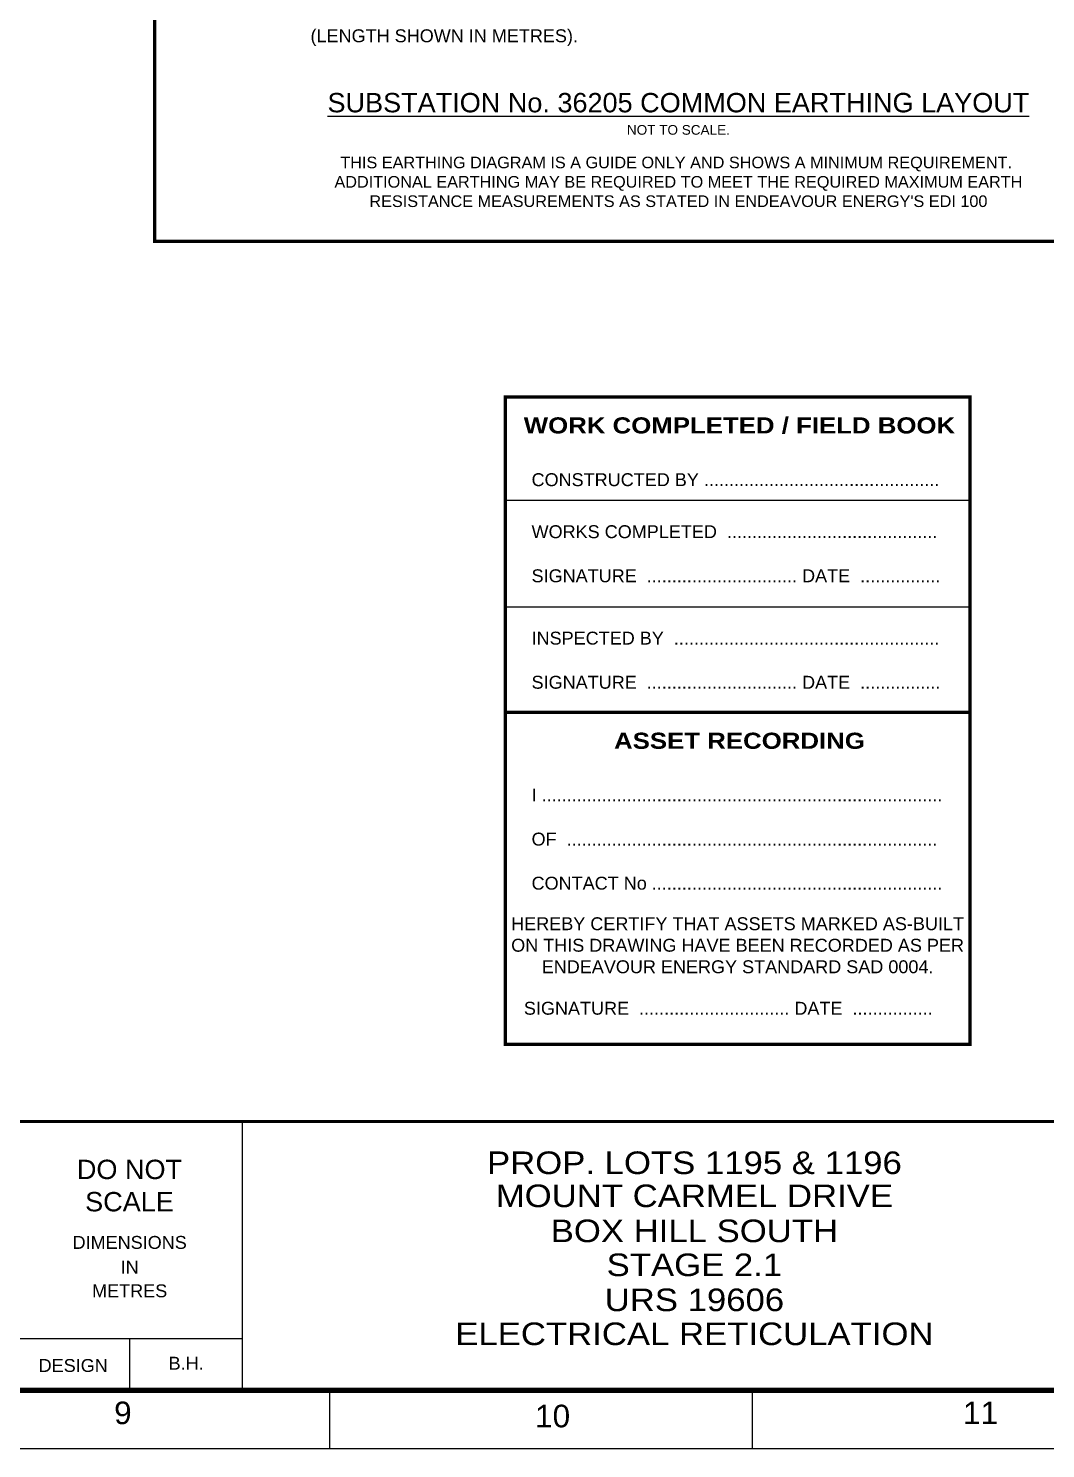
# Paper-space layout 'Retic (4)' of a CAD drawing. Header units: metres. Extents: x -9 to 795, y -5 to 571.
# Drawn here: x 543.2 to 700.8, y -5.4 to 214.7 of the extents above; entities that cross this region are included whole.
import ezdxf
from ezdxf.enums import TextEntityAlignment as Align

# ---------------------------------------------------------------- set-up
doc = ezdxf.new("R2010")
doc.units = ezdxf.units.M
doc.header["$LTSCALE"] = 0.7
doc.layers.get('0').update_dxf_attribs({"color": 6})
doc.layers.add('Notes', color=7, linetype='Continuous')
doc.layers.add('SupportsUG_SP_EXT', color=7, linetype='Continuous')
doc.layers.get('SupportsUG_SP_EXT').off()
doc.styles.add('ARIAL', font='arial.ttf', dxfattribs={"height": 2})
doc.styles.add('iecISOCP', font='isocp.shx')
doc.styles.get("Standard").update_dxf_attribs({"font": 'arial.ttf'})
doc.styles.add('STYLE2', font='')
doc.styles.get('STYLE2').set_extended_font_data('Arial Black')

# ---------------------------------------------------------------- blocks, each defined once
blk = doc.blocks.new('A1_FRAME_TITLE')
at = {"layer": 'Notes', "color": 7}
for p, q in [((585.12, 5.97), (585.12, 47.62)), ((550.12, 13.97), (585.12, 13.97)), ((567.62, 5.97), (567.62, 13.97))]:
    blk.add_line(p, q, dxfattribs=at)
at = {"layer": 'Notes', "linetype": 'Continuous'}
for p, q in [((598.58, 6.01), (598.58, -3.07)), ((664.09, 6.01), (664.09, -3.07))]:
    blk.add_line(p, q, dxfattribs=at)
at = {"layer": 'Notes', "color": 7, "linetype": 'Continuous'}
blk.add_lwpolyline([(-0.04, -3.07), (804.15, -3.07), (804.15, 573.26), (-0.04, 573.26)], close=True, dxfattribs=at)
at = {"layer": 'Notes', "color": 7, "linetype": 'Continuous', "const_width": 0.8}
blk.add_lwpolyline([(9, 5.97), (795.11, 5.97), (795.11, 564.21), (9, 564.21)], close=True, dxfattribs=at)
at = {"layer": 'Notes', "color": 7, "linetype": 'Continuous', "const_width": 0.5, "flags": 128}
blk.add_lwpolyline([(9, 47.62), (795.11, 47.62)], dxfattribs=at)
at = {"layer": 'Notes', "color": 7, "style": 'ARIAL'}
for s, p in [('DIMENSIONS', (567.62, 27.88)), ('IN', (567.62, 24.04)), ('METRES', (567.62, 20.38)), ('DESIGN', (558.87, 8.81))]:
    blk.add_text(s, height=2, dxfattribs=at).set_placement(p, align=Align.CENTER)
for s, p in [('9', (565.21, 0.72)), ('10', (630.43, 0.23)), ('11', (696.73, 0.72))]:
    blk.add_text(s, height=3.5, dxfattribs=at).set_placement(p)
at = {"layer": 'Notes', "color": 7, "insert": (567.59, 37.67), "char_height": 3, "width": 29.1, "attachment_point": 5, "style": 'ARIAL'}
blk.add_mtext('DO NOT SCALE', dxfattribs=at)
at = {"layer": 'Notes', "color": 7}
blk.add_attdef('EPD_REF_NO', text='', height=5, dxfattribs=at).set_placement((760.12, 52.77), align=Align.CENTER)
at = {"layer": 'Notes', "color": 3, "style": 'iecISOCP', "flags": 8}
blk.add_attdef('VERSION_NO', text='', height=2.5, rotation=90, dxfattribs=at).set_placement((272.82, 44.54), align=Align.MIDDLE_CENTER)
at = {"layer": 'Notes', "color": 7, "style": 'ARIAL'}
for tag, p in [('CAP_NO', (483.94, 43.46)), ('IE_NUM', (483.8, 37.81)), ('REF_No_1', (306, 32.31)), ('REF_1', (327.55, 32.31)), ('GEN_WO', (412.46, 31.76)), ('HV_SWITCH', (484.22, 32.16)), ('REF_No_2', (306, 26.31)), ('REF_2', (327.55, 26.31)), ('OH_WO', (412.46, 25.81)), ('UBD_REF', (483.8, 25.83)), ('REF_No_3', (306, 20.31)), ('REF_3', (327.55, 20.31)), ('UG_WO', (412.46, 20.05)), ('GIS_MAP_No', (483.8, 20.04)), ('REF_No_4', (306, 14.31)), ('REF_4', (327.55, 14.31)), ('SUB_WO', (412.46, 13.81)), ('HV_OP_DIAG', (484.08, 14.2)), ('LGA', (483.7, 7.78))]:
    blk.add_attdef(tag, p, '', height=2, dxfattribs=at)
at = {"layer": 'Notes', "color": 7, "style": 'ARIAL', "width": 1.1}
for tag, p in [('T1', (655.13, 39.47)), ('T2', (655.13, 34.35)), ('T3', (655.13, 28.92)), ('T4', (655.13, 23.66)), ('T5', (655.13, 18.23)), ('T6', (655.13, 12.97))]:
    blk.add_attdef(tag, text='', height=3.5, dxfattribs=at).set_placement(p, align=Align.CENTER)
at = {"layer": 'Notes', "color": 7, "style": 'ARIAL'}
for tag, height, p in [('scale', 2, (538.51, 33.27)), ('DRAWN', 2, (538.51, 24.93)), ('REV', 5, (790.81, 17.1)), ('DESIGN', 2, (576.37, 9.15)), ('CHD', 2, (538.51, 8.93))]:
    blk.add_attdef(tag, text='', height=height, dxfattribs=at).set_placement(p, align=Align.CENTER)
blk.add_attdef('NUM', text='', height=7, dxfattribs=at).set_placement((763.12, 20.12), align=Align.MIDDLE_CENTER)
for tag, p in [('NS', (762.87, 8.12)), ('SHTS', (774.68, 8.12))]:
    blk.add_attdef(tag, text='', height=2, dxfattribs=at).set_placement(p, align=Align.MIDDLE)
at = {"layer": 'Notes', "style": 'iecISOCP'}
blk.add_attdef('ExportID', (9.02, 2.35), '', height=2.5, dxfattribs=at)
at = {"layer": 'Notes', "style": 'iecISOCP', "flags": 1}
for tag, p in [('ProjectType', (14.12, -26.84)), ('ProjectNumber', (23.5, -26.86)), ('DrawingNumber', (35.46, -26.85)), ('ProjectDescription', (47.51, -26.87)), ('ExportDate', (60.23, -26.83)), ('ExportUserName', (69.1, -26.84)), ('DesignerCompanyName', (81.43, -26.84)), ('ExportAreaOfInterest', (97.04, -26.86)), ('GIS_SUCCESS', (111.94, -26.82)), ('CAD_SUCCESS', (121.73, -26.83)), ('DEPOTCODE', (132.05, -26.92)), ('ExportCategories', (140.02, -26.84)), ('Comments', (154.33, -26.93)), ('EPD_-_VERSION_1.5', (161.74, -26.93))]:
    blk.add_attdef(tag, p, '', height=1, dxfattribs=at)
blk = doc.blocks.new('A$C274A1714')
at = {"color": 7}
for p, q in [((11.87, -27.87), (83.87, -27.87)), ((11.87, -44.36), (83.87, -44.36))]:
    blk.add_line(p, q, dxfattribs=at)
at = {"color": 7, "const_width": 0.5}
blk.add_lwpolyline([(11.87, -61.46), (11.87, -11.87), (83.87, -11.87), (83.87, -60.73)], dxfattribs=at)
blk.add_lwpolyline([(83.87, -60.73), (83.87, -112.17), (11.87, -112.17), (11.87, -60.73)], close=True, dxfattribs=at)
at = {"color": 7, "style": 'STYLE2'}
for s, p in [('WORK COMPLETED / FIELD BOOK', (48.16, -16.27)), ('ASSET RECORDING', (48.16, -65.13))]:
    blk.add_text(s, height=2.5, dxfattribs=at).set_placement(p, align=Align.MIDDLE_CENTER)
at = {"color": 7, "style": 'ARIAL'}
for s, p in [('CONSTRUCTED BY ...............................................', (15.95, -25.68)), ('WORKS COMPLETED  ..........................................', (15.95, -33.74)), ('SIGNATURE  .............................. DATE  ................', (15.95, -40.57)), ('INSPECTED BY  .....................................................  ', (15.95, -50.23)), ('SIGNATURE  .............................. DATE  ................', (15.95, -57.07)), ('I ................................................................................', (15.95, -74.54)), ('OF  ..........................................................................', (15.95, -81.37)), ('CONTACT No ..........................................................', (15.95, -88.2)), ('SIGNATURE  .............................. DATE  ................', (14.76, -107.58))]:
    blk.add_text(s, height=2, dxfattribs=at).set_placement(p)
at = {"color": 7, "insert": (47.87, -96.83), "char_height": 2, "width": 72.0478, "attachment_point": 5, "style": 'ARIAL'}
blk.add_mtext('HEREBY CERTIFY THAT ASSETS MARKED AS-BUILT ON THIS DRAWING HAVE BEEN RECORDED AS PER ENDEAVOUR ENERGY STANDARD SAD 0004. ', dxfattribs=at)

psp = doc.layouts.new('Retic (4)')

# ---------------------------------------------------------------- linework, layer by layer
at = {"color": 7, "ltscale": 0.5, "const_width": 0.5}
psp.add_lwpolyline([(562.77, 402.43), (729.83, 402.43), (729.83, 181.66), (562.77, 181.66)], close=True, dxfattribs=at)

# ---------------------------------------------------------------- block references
psp.add_blockref('A$C274A1714', (605.2, 169.42))
at = {"layer": 'SupportsUG_SP_EXT'}
ref = psp.add_blockref('A1_FRAME_TITLE', (-8.74, -2.32), dxfattribs=at)
ref.add_attrib('T1', 'PROP. LOTS 1195 & 1196', dxfattribs={"layer": 'Notes', "color": 7, "height": 3.5, "style": 'ARIAL', "width": 1.1}).set_placement((646.38, 37.15), align=Align.CENTER)
ref.add_attrib('T2', 'MOUNT CARMEL DRIVE', dxfattribs={"layer": 'Notes', "color": 7, "height": 3.5, "style": 'ARIAL', "width": 1.1}).set_placement((646.38, 32.03), align=Align.CENTER)
ref.add_attrib('T3', 'BOX HILL SOUTH', dxfattribs={"layer": 'Notes', "color": 7, "height": 3.5, "style": 'ARIAL', "width": 1.1}).set_placement((646.38, 26.6), align=Align.CENTER)
ref.add_attrib('T4', 'STAGE 2.1', dxfattribs={"layer": 'Notes', "color": 7, "height": 3.5, "style": 'ARIAL', "width": 1.1}).set_placement((646.38, 21.34), align=Align.CENTER)
ref.add_attrib('T5', 'URS 19606', dxfattribs={"layer": 'Notes', "color": 7, "height": 3.5, "style": 'ARIAL', "width": 1.1}).set_placement((646.38, 15.91), align=Align.CENTER)
ref.add_attrib('T6', 'ELECTRICAL RETICULATION', dxfattribs={"layer": 'Notes', "color": 7, "height": 3.5, "style": 'ARIAL', "width": 1.1}).set_placement((646.38, 10.65), align=Align.CENTER)
ref.add_attrib('DESIGN', 'B.H.', dxfattribs={"layer": 'Notes', "color": 7, "height": 2, "style": 'ARIAL'}).set_placement((567.63, 6.84), align=Align.CENTER)

# ---------------------------------------------------------------- texts
at = {"color": 7, "style": 'ARIAL'}
psp.add_text('(LENGTH SHOWN IN METRES).', height=2, dxfattribs=at).set_placement((586.9, 212.52))
at = {"style": 'ARIAL'}
psp.add_text('%%USUBSTATION No. 36205 COMMON EARTHING LAYOUT', height=3, dxfattribs=at).set_placement((643.9, 200.76), align=Align.BOTTOM_CENTER)
at = {"color": 7, "style": 'ARIAL'}
psp.add_text('NOT TO SCALE.', height=1.5, dxfattribs=at).set_placement((643.9, 197.74), align=Align.BOTTOM_CENTER)
at = {"color": 7, "insert": (643.9, 194.79), "char_height": 1.8, "width": 106.9756, "attachment_point": 2, "style": 'ARIAL'}
psp.add_mtext("THIS EARTHING DIAGRAM IS A GUIDE ONLY AND SHOWS A MINIMUM REQUIREMENT.  ADDITIONAL EARTHING MAY BE REQUIRED TO MEET THE REQUIRED MAXIMUM EARTH RESISTANCE MEASUREMENTS AS STATED IN ENDEAVOUR ENERGY'S EDI 100  ", dxfattribs=at)

doc.saveas('drawing.dxf')
